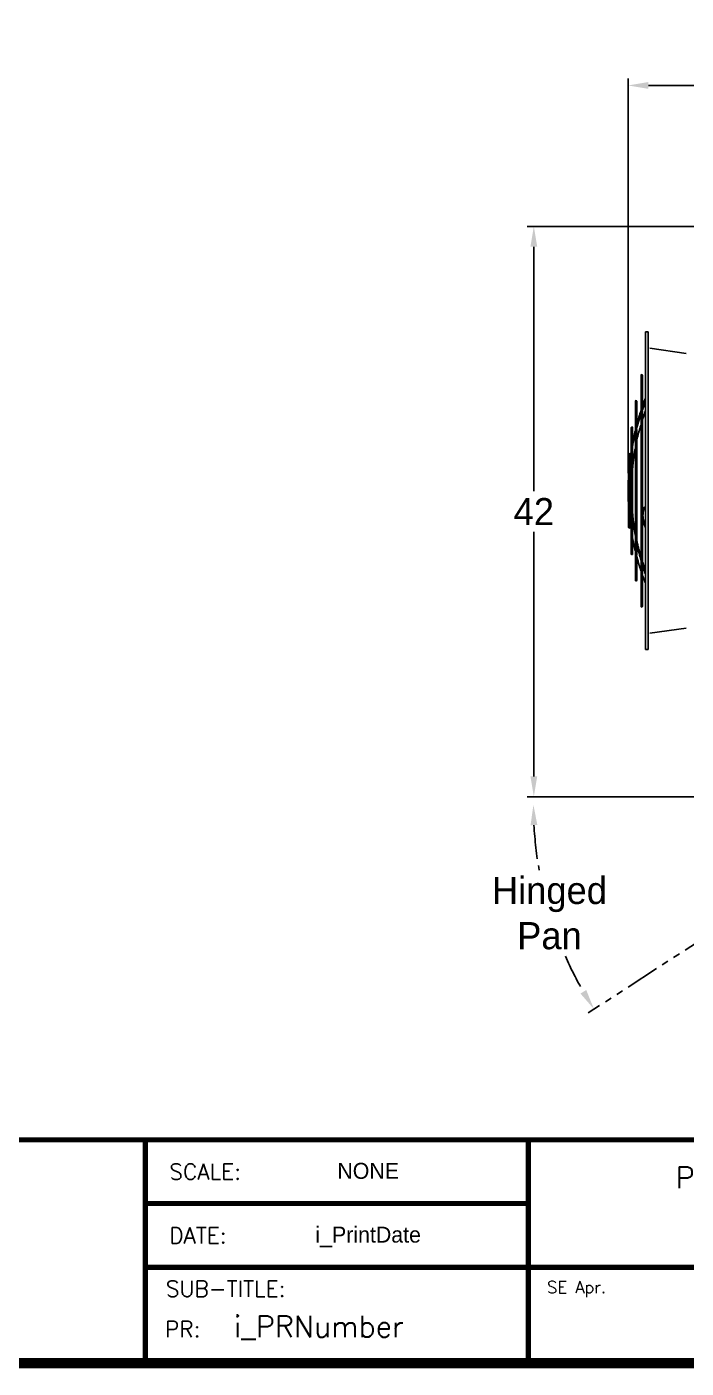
# Model space of a CAD drawing. Header units: inches. Extents: x 547 to 857, y -251 to -55.
# Drawn here: x 712.6 to 761.2, y -246.8 to -147.9 of the extents above; entities that cross this region are included whole.
import ezdxf
from ezdxf.enums import TextEntityAlignment as Align

# ---------------------------------------------------------------- set-up
doc = ezdxf.new("R2010")
doc.units = ezdxf.units.IN
doc.header["$MEASUREMENT"] = 0
doc.header["$PDSIZE"] = -1
doc.linetypes.add('PHANTOM', pattern=[0.5, 0.25, -0.05, 0.05, -0.05, 0.05, -0.05])
doc.layers.add('Hingeable', color=7, linetype='PHANTOM')
doc.styles.add('SIMPLEX', font='SIMPLEX')
doc.dimstyles.new('RAE Solutions', dxfattribs={"dimtxt": 2, "dimasz": 1.5, "dimexe": 0.5, "dimexo": 0.5, "dimgap": 0.5, "dimtad": 0, "dimtih": 1, "dimtoh": 1, "dimdec": 3, "dimrnd": 0.125, "dimzin": 1, "dimdsep": 46, "dimlunit": 5, "dimtxsty": 'Standard', "dimcen": 0.09, "dimadec": 0, "dimazin": 0, "dimtfac": 1, "dimtdec": 3, "dimtofl": 0, "dimtmove": 0, "dimatfit": 3, "dimfxl": 1, "dimtolj": 1, "dimtzin": 1, "dimarcsym": 0})

# ---------------------------------------------------------------- blocks, each defined once
blk = doc.blocks.new('*D18')
at = {"color": 0, "linetype": 'Continuous', "lineweight": -2}
for p, q in [((756.906, -180.79), (756.906, -151.691)), ((758.406, -152.191), (767.536, -152.191)), ((782.999, -152.191), (773.869, -152.191)), ((784.499, -202.436), (784.499, -151.691))]:
    blk.add_line(p, q, dxfattribs=at)
at = {"color": 0, "linetype": 'Continuous'}
for points in [[(758.406, -151.941), (758.406, -152.441), (756.906, -152.191)], [(782.999, -151.941), (782.999, -152.441), (784.499, -152.191)]]:
    blk.add_solid(points, dxfattribs=at)
at = {"layer": 'Defpoints', "color": 0, "linetype": 'Continuous'}
for p in [(756.906, -152.191), (756.906, -181.29), (784.499, -202.936)]:
    blk.add_point(p, dxfattribs=at)
at = {"color": 0, "linetype": 'Continuous', "lineweight": 25, "insert": (770.703, -152.191), "char_height": 2, "attachment_point": 5}
blk.add_mtext('\\A1;27{\\H1x;\\S5/8;}', dxfattribs=at)
blk = doc.blocks.new('*D19')
at = {"color": 0, "linetype": 'Continuous', "lineweight": -2}
for p, q in [((763.957, -162.583), (749.464, -162.583)), ((749.964, -164.083), (749.964, -182.111)), ((749.964, -203.139), (749.964, -185.111)), ((764.89, -204.639), (749.464, -204.639))]:
    blk.add_line(p, q, dxfattribs=at)
at = {"color": 0, "linetype": 'Continuous'}
for points in [[(749.714, -164.083), (750.214, -164.083), (749.964, -162.583)], [(749.714, -203.139), (750.214, -203.139), (749.964, -204.639)]]:
    blk.add_solid(points, dxfattribs=at)
at = {"layer": 'Defpoints', "color": 0, "linetype": 'Continuous'}
for p in [(764.457, -162.583), (749.964, -204.639), (765.39, -204.639)]:
    blk.add_point(p, dxfattribs=at)
at = {"color": 0, "linetype": 'Continuous', "lineweight": 25, "insert": (749.964, -183.611), "char_height": 2, "attachment_point": 5}
blk.add_mtext('\\A1;42', dxfattribs=at)

msp = doc.modelspace()

# ---------------------------------------------------------------- linework, layer by layer
at = {"linetype": 'Continuous', "lineweight": 25}
for p, q in [((758.3816, -170.3647), (758.2054, -170.3678)), ((758.3895, -170.8175), (758.3816, -170.3647)), ((758.3816, -170.3647), (758.3816, -193.7899)), ((761.1894, -171.9457), (758.5022, -171.5681)), ((757.8679, -173.5562), (757.8679, -190.5985)), ((757.9663, -176.128), (757.9663, -173.5562)), ((757.4466, -175.4788), (757.4466, -188.6759)), ((757.5451, -177.4409), (757.5451, -175.4788)), ((757.9663, -188.1932), (757.9663, -176.2363)), ((757.139, -177.4228), (757.139, -186.7319)), ((757.2374, -178.7549), (757.2374, -177.4228)), ((757.5451, -186.8029), (757.5451, -177.5655)), ((757.2374, -185.3973), (757.2374, -178.9087)), ((756.9461, -179.3816), (756.9461, -184.7731)), ((757.0445, -180.0517), (757.0445, -179.3816)), ((757.0445, -183.9809), (757.0445, -180.2622)), ((756.9456, -181.2899), (756.9063, -181.2899)), ((756.9063, -181.2899), (756.9063, -182.8647)), ((756.9456, -181.2899), (756.9456, -182.8647)), ((756.9063, -182.8647), (756.9456, -182.8647)), ((757.0445, -184.7731), (757.0445, -184.2125)), ((758.0398, -184.4065), (758.2055, -184.8165)), ((758.0919, -184.3458), (758.2055, -184.627)), ((757.2374, -186.7319), (757.2374, -185.5506)), ((758.2029, -185.0658), (758.2055, -185.0658)), ((758.203, -185.082), (758.2055, -185.082)), ((757.5451, -188.6759), (757.5451, -186.9264)), ((757.9663, -190.5985), (757.9663, -188.3028)), ((758.5022, -192.5866), (761.1894, -192.209)), ((758.2054, -193.7869), (758.3816, -193.7899)), ((758.3816, -193.7899), (758.3895, -193.3372))]:
    msp.add_line(p, q, dxfattribs=at)
for p, q in [((721.3364, -229.9283), (815.4134, -229.9283)), ((721.3364, -246.3918), (721.3364, -229.9283)), ((749.5595, -229.9283), (749.5595, -246.3918)), ((749.5595, -234.6321), (721.3364, -234.6321)), ((815.4134, -239.336), (721.3364, -239.336))]:
    msp.add_line(p, q)
for points, const_width in [([(551.9978, -246.3918), (853.0442, -246.3918), (853.0442, -58.2378), (551.9978, -58.2378), (551.9978, -246.3918)], 0.7526), ([(853.0442, -229.9283), (627.2594, -229.9283), (627.2594, -246.3918)], 0.3763), ([(721.3364, -229.9283), (721.3364, -246.3918)], 0.3763), ([(749.5595, -229.9283), (749.5595, -246.3918)], 0.3763), ([(749.5595, -234.6321), (721.3364, -234.6321)], 0.3763), ([(815.4134, -239.336), (721.3364, -239.336)], 0.3763)]:
    msp.add_lwpolyline(points, dxfattribs=dict(const_width=const_width))
for centre, start, end in [((757.9171, -173.5562), 0, 180), ((757.4958, -175.4788), 0, 180), ((757.1882, -177.4228), 0, 180), ((756.9953, -179.3816), 0, 180), ((756.9953, -184.7731), 180, 0), ((757.1882, -186.7319), 180, 360), ((757.4958, -188.6759), 180, 0), ((757.9171, -190.5985), 180, 360)]:
    msp.add_arc(centre, 0.0492, start, end, dxfattribs=at)
for points, knots in [([(758.2055, -170.3678), (758.2055, -170.3726), (758.2055, -170.3823), (758.2055, -170.4603), (758.2055, -170.5845), (758.2055, -170.7588), (758.2055, -170.9813), (758.2055, -171.2514), (758.2055, -171.5679), (758.2055, -171.9294), (758.2055, -172.3343), (758.2055, -172.7809), (758.2055, -173.2674), (758.2055, -173.7915), (758.2055, -174.3512), (758.2055, -174.9439), (758.2055, -175.5672), (758.2055, -176.2184), (758.2055, -176.8947), (758.2055, -177.5931), (758.2055, -178.3108), (758.2055, -179.0445), (758.2055, -179.7913), (758.2055, -180.5479), (758.2055, -181.311), (758.2055, -181.8219), (758.2055, -182.0773)], [0, 0, 0, 0, 0.0416667, 0.0833333, 0.1250001, 0.1666666, 0.2083335, 0.2500001, 0.2916667, 0.3333333, 0.3750001, 0.4166667, 0.4583334, 0.5000001, 0.5416668, 0.5833334, 0.625, 0.6666668, 0.7083333, 0.75, 0.7916667, 0.8333334, 0.875, 0.9166667, 0.9583333, 1, 1, 1, 1]), ([(758.3936, -171.0537), (758.393, -171.0229), (758.3919, -170.9611), (758.3906, -170.883), (758.3897, -170.8282), (758.3895, -170.8211), (758.3895, -170.8175)], [0, 0, 0, 0, 0.2489834, 0.499349, 0.7496812, 1, 1, 1, 1]), ([(757.9555, -176.1689), (757.9982, -176.0532), (758.078, -175.8374), (758.1651, -175.6228), (758.2055, -175.5233)], [0, 0, 0, 0, 0.5359086, 1, 1, 1, 1]), ([(758.2055, -175.5139), (758.1792, -175.5778), (758.1002, -175.7696), (758.0192, -175.9811), (757.9668, -176.129), (757.9602, -176.1476)], [0, 0, 0, 0, 0.303779, 0.9120459, 1, 1, 1, 1]), ([(758.2055, -175.211), (758.1839, -175.2657), (758.11, -175.4526), (758.0308, -175.6682), (757.9758, -175.8295), (757.9663, -175.8574)], [0, 0, 0, 0, 0.255167, 0.8714285, 1, 1, 1, 1]), ([(757.5323, -177.4957), (757.5623, -177.3889), (757.625, -177.1654), (757.7245, -176.8444), (757.8065, -176.5919), (757.8545, -176.4558), (757.8679, -176.4176)], [0, 0, 0, 0, 0.29602165, 0.61905663, 0.89294673, 1, 1, 1, 1]), ([(757.8679, -176.4073), (757.8632, -176.4204), (757.8202, -176.5412), (757.7497, -176.7579), (757.6589, -177.0478), (757.5895, -177.2827), (757.5512, -177.4222), (757.5366, -177.4752)], [0, 0, 0, 0, 0.0373263, 0.3415893, 0.6100755, 0.8518793, 1, 1, 1, 1]), ([(757.8679, -176.145), (757.8675, -176.1462), (757.8275, -176.2632), (757.7575, -176.4876), (757.661, -176.8089), (757.5916, -177.0541), (757.5555, -177.1926), (757.5451, -177.2327)], [0, 0, 0, 0, 0.0033171, 0.3252528, 0.6200068, 0.8899558, 1, 1, 1, 1]), ([(757.9555, -176.1689), (757.9559, -176.163), (757.9564, -176.154), (757.9592, -176.1492), (757.9601, -176.1476)], [0, 0, 0, 0, 0.6571768, 1, 1, 1, 1]), ([(757.9663, -176.2376), (757.9663, -176.237), (757.9666, -176.2325), (757.9652, -176.2229), (757.9617, -176.2071), (757.9568, -176.1881), (757.956, -176.1758), (757.9555, -176.1689)], [0, 0, 0, 0, 0.0277321, 0.2009316, 0.3724423, 0.6544076, 1, 1, 1, 1]), ([(757.9663, -176.857), (757.9737, -176.8336), (758.0142, -176.7045), (758.0929, -176.4729), (758.1682, -176.2655), (758.2055, -176.1628)], [0, 0, 0, 0, 0.1009105, 0.5551025, 1, 1, 1, 1]), ([(757.2227, -178.8374), (757.243, -178.732), (757.2859, -178.51), (757.3572, -178.1886), (757.4117, -177.9556), (757.4422, -177.8392), (757.4466, -177.8223)], [0, 0, 0, 0, 0.3104915, 0.6542957, 0.9499074, 1, 1, 1, 1]), ([(757.4466, -177.8167), (757.4307, -177.8801), (757.3965, -178.0164), (757.3499, -178.2179), (757.3068, -178.4137), (757.2708, -178.5875), (757.2445, -178.7202), (757.2305, -178.7952), (757.2261, -178.8191)], [0, 0, 0, 0, 0.1903701, 0.40937326, 0.60375977, 0.7761163, 0.92880943, 1, 1, 1, 1]), ([(757.4466, -177.6212), (757.442, -177.6402), (757.4168, -177.7422), (757.3762, -177.9213), (757.3261, -178.1527), (757.2799, -178.3795), (757.252, -178.5297), (757.2374, -178.6085)], [0, 0, 0, 0, 0.0577946, 0.3112723, 0.5451857, 0.7611204, 1, 1, 1, 1]), ([(757.5363, -177.4751), (757.5363, -177.4752), (757.534, -177.4781), (757.5325, -177.4865), (757.5324, -177.4944), (757.5323, -177.4957)], [0, 0, 0, 0, 0.0124511, 0.8342639, 1, 1, 1, 1]), ([(757.5323, -177.4957), (757.5328, -177.502), (757.5336, -177.5138), (757.5386, -177.5323), (757.5429, -177.5478), (757.5447, -177.5581), (757.5452, -177.5654), (757.5447, -177.5684), (757.5444, -177.5701)], [0, 0, 0, 0, 0.2925929, 0.5469802, 0.7222755, 0.855545, 0.9202618, 1, 1, 1, 1]), ([(757.5451, -178.426), (757.5593, -178.3606), (757.5872, -178.2325), (757.6337, -178.0361), (757.6848, -177.8302), (757.7441, -177.6045), (757.8053, -177.3836), (757.8489, -177.2378), (757.8679, -177.1742)], [0, 0, 0, 0, 0.1559964, 0.3057277, 0.4694364, 0.6487845, 0.8468715, 1, 1, 1, 1]), ([(757.2265, -178.8192), (757.2253, -178.8217), (757.223, -178.8266), (757.2228, -178.8339), (757.2227, -178.8374)], [0, 0, 0, 0, 0.5217173, 1, 1, 1, 1]), ([(757.2227, -178.8374), (757.2232, -178.8437), (757.224, -178.8555), (757.2294, -178.8738), (757.2343, -178.8892), (757.2368, -178.9004), (757.2377, -178.9082), (757.2371, -178.9114), (757.2368, -178.9128)], [0, 0, 0, 0, 0.2854517, 0.5338087, 0.7052317, 0.8376832, 0.9320901, 1, 1, 1, 1]), ([(757.2374, -180.4666), (757.2423, -180.4112), (757.2538, -180.2795), (757.275, -180.0756), (757.3002, -179.8609), (757.3259, -179.6645), (757.3491, -179.5019), (757.3704, -179.3613), (757.3917, -179.2281), (757.4171, -179.0774), (757.4364, -178.9709), (757.4466, -178.9148)], [0, 0, 0, 0, 0.1068261, 0.253864, 0.3932649, 0.5213059, 0.6332716, 0.7078535, 0.7934048, 0.8912407, 1, 1, 1, 1]), ([(757.0277, -180.1893), (757.0345, -180.1243), (757.0488, -179.9881), (757.0747, -179.7735), (757.1042, -179.5567), (757.1261, -179.405), (757.138, -179.3317), (757.139, -179.3255)], [0, 0, 0, 0, 0.2252464, 0.4725727, 0.7448135, 0.9783224, 1, 1, 1, 1]), ([(757.139, -179.2035), (757.1332, -179.2425), (757.1183, -179.3423), (757.0974, -179.4973), (757.0765, -179.6635), (757.0591, -179.8116), (757.0491, -179.9047), (757.0445, -179.9475)], [0, 0, 0, 0, 0.1574639, 0.4029128, 0.6253444, 0.827401, 1, 1, 1, 1]), ([(757.4226, -179.0486), (757.4089, -179.1285), (757.3818, -179.2869), (757.3441, -179.5362), (757.31, -179.787), (757.2807, -180.0321), (757.2579, -180.2523), (757.2439, -180.3994), (757.2381, -180.4734), (757.2374, -180.4817)], [0, 0, 0, 0, 0.1676245, 0.3325753, 0.5226248, 0.6926811, 0.8453356, 0.9826751, 1, 1, 1, 1]), ([(757.0277, -180.1893), (757.0281, -180.1956), (757.0291, -180.2074), (757.0348, -180.2255), (757.0402, -180.2409), (757.0435, -180.2528), (757.0449, -180.2609), (757.0443, -180.2639), (757.0442, -180.2646)], [0, 0, 0, 0, 0.2834762, 0.5309649, 0.702469, 0.8350715, 0.9605747, 1, 1, 1, 1]), ([(756.9456, -181.8053), (756.9457, -181.7877), (756.9457, -181.7506), (756.9459, -181.7136), (756.9461, -181.6939), (756.9461, -181.6938)], [0, 0, 0, 0, 0.4736372, 0.9975737, 1, 1, 1, 1]), ([(757.0445, -181.8889), (757.0554, -181.8898), (757.0795, -181.8918), (757.1135, -181.8848), (757.1314, -181.8744), (757.139, -181.87)], [0, 0, 0, 0, 0.3232549, 0.7134607, 1, 1, 1, 1]), ([(756.9461, -182.4734), (756.946, -182.4581), (756.9457, -182.421), (756.9457, -182.3839), (756.9456, -182.362)], [0, 0, 0, 0, 0.411075, 1, 1, 1, 1]), ([(757.0445, -182.2658), (757.0554, -182.2649), (757.0795, -182.2629), (757.1135, -182.2699), (757.1314, -182.2803), (757.139, -182.2847)], [0, 0, 0, 0, 0.3232532, 0.7134638, 1, 1, 1, 1]), ([(757.139, -182.3005), (757.1349, -182.2978), (757.1214, -182.2886), (757.0901, -182.2816), (757.0609, -182.2785), (757.0464, -182.2816), (757.0445, -182.282)], [0, 0, 0, 0, 0.1653465, 0.553645, 0.9418226, 1, 1, 1, 1]), ([(758.2055, -182.0773), (758.2055, -182.3328), (758.2055, -182.8437), (758.2055, -183.6068), (758.2055, -184.3634), (758.2055, -185.1102), (758.2055, -185.8439), (758.2055, -186.5616), (758.2055, -187.26), (758.2055, -187.9363), (758.2055, -188.5875), (758.2055, -189.2107), (758.2055, -189.8035), (758.2055, -190.3631), (758.2055, -190.8873), (758.2055, -191.3738), (758.2055, -191.8204), (758.2055, -192.2253), (758.2055, -192.5868), (758.2055, -192.9033), (758.2055, -193.1734), (758.2055, -193.3959), (758.2055, -193.5702), (758.2055, -193.6944), (758.2055, -193.7724), (758.2055, -193.782), (758.2055, -193.7869)], [0, 0, 0, 0, 0.0416667, 0.0833333, 0.125, 0.1666666, 0.2083333, 0.25, 0.2916667, 0.3333332, 0.375, 0.4166666, 0.4583332, 0.4999999, 0.5416666, 0.5833333, 0.6249999, 0.6666667, 0.7083333, 0.7499999, 0.7916665, 0.8333334, 0.8749999, 0.9166667, 0.9583333, 1, 1, 1, 1]), ([(757.4466, -185.2373), (757.4396, -185.1997), (757.4164, -185.0763), (757.3831, -184.874), (757.344, -184.6184), (757.31, -184.3677), (757.2807, -184.1225), (757.2579, -183.9024), (757.2439, -183.7553), (757.2381, -183.6812), (757.2374, -183.6729)], [0, 0, 0, 0, 0.0722353, 0.2376766, 0.3887439, 0.5628004, 0.7185449, 0.8583521, 0.9841316, 1, 1, 1, 1]), ([(757.2374, -183.744), (757.2403, -183.781), (757.2486, -183.8883), (757.2661, -184.0736), (757.2907, -184.3086), (757.322, -184.57), (757.3582, -184.8373), (757.3991, -185.1089), (757.4289, -185.2836), (757.4444, -185.3746)], [0, 0, 0, 0, 0.0678585, 0.1969155, 0.3401745, 0.499577, 0.6775491, 0.832156, 1, 1, 1, 1]), ([(757.4466, -185.3876), (757.4356, -185.3244), (757.4116, -185.1876), (757.3795, -184.9842), (757.3502, -184.7838), (757.3257, -184.6025), (757.3051, -184.4381), (757.2877, -184.2888), (757.2699, -184.1227), (757.2529, -183.9498), (757.2422, -183.8221), (757.2374, -183.7657)], [0, 0, 0, 0, 0.1173263, 0.2537856, 0.3769384, 0.4882944, 0.5892056, 0.6808731, 0.7643262, 0.8959794, 1, 1, 1, 1]), ([(758.2055, -183.1796), (758.1907, -183.196), (758.1398, -183.2524), (758.0834, -183.3528), (758.0287, -183.4753), (757.9892, -183.5955), (757.9741, -183.6818), (757.9663, -183.7264)], [0, 0, 0, 0, 0.1082397, 0.3730702, 0.5642306, 0.7745302, 1, 1, 1, 1]), ([(758.2064, -183.2343), (758.1961, -183.248), (758.1428, -183.3195), (758.0741, -183.4694), (758.0168, -183.6835), (758.0005, -183.9085), (758.0204, -184.1337), (758.0682, -184.2756), (758.0919, -184.3458)], [0, 0, 0, 0, 0.04376951, 0.22810849, 0.41944523, 0.61460412, 0.80947811, 1, 1, 1, 1]), ([(757.0439, -183.9762), (757.044, -183.9764), (757.0445, -183.9776), (757.0446, -183.9825), (757.0437, -183.9906), (757.0401, -184.0031), (757.0346, -184.0188), (757.0289, -184.0365), (757.0281, -184.0476), (757.0277, -184.0531)], [0, 0, 0, 0, 0.0165586, 0.0751238, 0.1995721, 0.3231952, 0.4968969, 0.7489667, 1, 1, 1, 1]), ([(757.139, -184.954), (757.1322, -184.9095), (757.1126, -184.7802), (757.0838, -184.5607), (757.0531, -184.3049), (757.0358, -184.1339), (757.0277, -184.0531)], [0, 0, 0, 0, 0.148459, 0.4313259, 0.7313825, 1, 1, 1, 1]), ([(757.9663, -184.1213), (757.9709, -184.1555), (757.9837, -184.2531), (758.0177, -184.3461), (758.0398, -184.4065)], [0, 0, 0, 0, 0.3503317, 1, 1, 1, 1]), ([(758.0919, -184.3458), (758.0778, -184.3562), (758.0497, -184.3769), (758.0346, -184.398), (758.0413, -184.4037), (758.0429, -184.4051)], [0, 0, 0, 0, 0.4309441, 0.8618655, 1, 1, 1, 1]), ([(758.2055, -184.2887), (758.1867, -184.2964), (758.1439, -184.314), (758.1106, -184.3343), (758.0919, -184.3458)], [0, 0, 0, 0, 0.43672191, 1, 1, 1, 1]), ([(757.2372, -185.3951), (757.2373, -185.3959), (757.2378, -185.3997), (757.2364, -185.4084), (757.2329, -185.4217), (757.2274, -185.4388), (757.2233, -185.4548), (757.2229, -185.4643), (757.2227, -185.4678)], [0, 0, 0, 0, 0.0383828, 0.1789658, 0.3184341, 0.5249678, 0.8280401, 1, 1, 1, 1]), ([(757.2227, -185.4678), (757.223, -185.4736), (757.2234, -185.4809), (757.226, -185.4847), (757.2266, -185.4855)], [0, 0, 0, 0, 0.7937559, 1, 1, 1, 1]), ([(757.4466, -186.5317), (757.4462, -186.53), (757.4232, -186.4383), (757.3831, -186.262), (757.3245, -185.9947), (757.2712, -185.7319), (757.2384, -185.5535), (757.2227, -185.4678)], [0, 0, 0, 0, 0.0047443, 0.2597356, 0.4981117, 0.759093, 1, 1, 1, 1]), ([(757.277, -185.7561), (757.2787, -185.7649), (757.2924, -185.8383), (757.3219, -185.9808), (757.3663, -186.1889), (757.4081, -186.3746), (757.4364, -186.491), (757.4466, -186.5332)], [0, 0, 0, 0, 0.03409715, 0.28238966, 0.54940533, 0.83660256, 1, 1, 1, 1]), ([(757.8679, -186.9813), (757.846, -186.9074), (757.8013, -186.7568), (757.7405, -186.5364), (757.6807, -186.3086), (757.6256, -186.0853), (757.5795, -185.8882), (757.5545, -185.7724), (757.5451, -185.7291)], [0, 0, 0, 0, 0.1779015, 0.3623726, 0.5292031, 0.7238525, 0.8965857, 1, 1, 1, 1]), ([(757.8679, -186.9872), (757.8589, -186.9578), (757.8194, -186.8286), (757.7577, -186.6065), (757.6839, -186.3272), (757.6127, -186.0386), (757.5693, -185.8423), (757.5451, -185.7327)], [0, 0, 0, 0, 0.0707605, 0.3108508, 0.5324431, 0.7390944, 1, 1, 1, 1]), ([(757.8679, -187.211), (757.8446, -187.1287), (757.7937, -186.9492), (757.7235, -186.6801), (757.6573, -186.4107), (757.6006, -186.1627), (757.5639, -185.9953), (757.5468, -185.9104), (757.5451, -185.9018)], [0, 0, 0, 0, 0.1894116, 0.4131643, 0.6178379, 0.8064076, 0.9804151, 1, 1, 1, 1]), ([(757.5444, -186.7981), (757.5447, -186.7994), (757.545, -186.8011), (757.5451, -186.8068), (757.5441, -186.8154), (757.5404, -186.83), (757.5351, -186.8483), (757.5325, -186.8626), (757.5324, -186.8704), (757.5323, -186.8718)], [0, 0, 0, 0, 0.0626359, 0.0808464, 0.2284578, 0.374751, 0.6034171, 0.9334713, 1, 1, 1, 1]), ([(757.5323, -186.8718), (757.5327, -186.8775), (757.5331, -186.8854), (757.5358, -186.8895), (757.5366, -186.8906)], [0, 0, 0, 0, 0.72019, 1, 1, 1, 1]), ([(757.8679, -187.9983), (757.8451, -187.9302), (757.7798, -187.7353), (757.6924, -187.4465), (757.6037, -187.139), (757.5556, -186.9587), (757.5323, -186.8718)], [0, 0, 0, 0, 0.1823629, 0.5219961, 0.7693991, 1, 1, 1, 1]), ([(757.5363, -186.8907), (757.5375, -186.8954), (757.5627, -186.9941), (757.6183, -187.1951), (757.7108, -187.5148), (757.7944, -187.7883), (757.8519, -187.9587), (757.8679, -188.0063)], [0, 0, 0, 0, 0.01248742, 0.26381282, 0.53893554, 0.87101825, 1, 1, 1, 1]), ([(758.2055, -187.9921), (758.2029, -187.9854), (758.1558, -187.862), (758.0766, -187.6311), (757.9996, -187.4066), (757.9664, -187.2994), (757.9663, -187.2993)], [0, 0, 0, 0, 0.0291692, 0.5376962, 0.9996794, 1, 1, 1, 1]), ([(758.2055, -188.0018), (758.2011, -187.9903), (758.1483, -187.8515), (758.068, -187.6194), (757.9964, -187.3981), (757.9663, -187.3053)], [0, 0, 0, 0, 0.0497233, 0.6014888, 1, 1, 1, 1]), ([(758.2055, -188.2691), (758.1652, -188.1526), (758.0853, -187.9213), (758.0069, -187.6791), (757.9694, -187.5533), (757.9663, -187.5432)], [0, 0, 0, 0, 0.4826528, 0.9584293, 1, 1, 1, 1]), ([(757.9555, -188.2601), (757.9559, -188.2541), (757.9567, -188.2427), (757.9613, -188.2244), (757.9651, -188.2082), (757.9668, -188.1961), (757.966, -188.1904), (757.9657, -188.1884)], [0, 0, 0, 0, 0.3034922, 0.5669848, 0.748414, 0.9157596, 1, 1, 1, 1]), ([(757.9599, -188.2797), (757.9592, -188.2786), (757.9564, -188.2747), (757.9559, -188.2662), (757.9555, -188.2601)], [0, 0, 0, 0, 0.27913509, 1, 1, 1, 1]), ([(758.2055, -188.9351), (758.1924, -188.9022), (758.1406, -188.7723), (758.0572, -188.5473), (757.989, -188.3548), (757.9555, -188.2601)], [0, 0, 0, 0, 0.1467944, 0.5805619, 1, 1, 1, 1]), ([(757.9597, -188.2798), (758.0087, -188.4194), (758.0867, -188.6412), (758.1734, -188.8613), (758.2055, -188.9429)], [0, 0, 0, 0, 0.6294565, 1, 1, 1, 1]), ([(758.3895, -193.3372), (758.3895, -193.3336), (758.3897, -193.3265), (758.3906, -193.2717), (758.3919, -193.1936), (758.393, -193.1318), (758.3936, -193.101)], [0, 0, 0, 0, 0.2503188, 0.500651, 0.7510166, 1, 1, 1, 1]), ([(758.3936, -193.101), (758.3941, -193.0697), (758.3952, -193.0074), (758.3966, -192.9294), (758.3975, -192.8753), (758.3977, -192.8683), (758.3977, -192.8647)], [0, 0, 0, 0, 0.2527702, 0.50295, 0.7513855, 1, 1, 1, 1])]:
    msp.add_open_spline(points, degree=3, knots=knots, dxfattribs=at)
at = {"layer": 'Hingeable', "linetype": 'PHANTOM', "ltscale": 10}
msp.add_line((767.4012, -211.8667), (753.9772, -220.568), dxfattribs=at)
for start, end in [(183.106998, 190.055942), (203.799761, 209.893002)]:
    msp.add_arc((777.5981, -205.2284), 27.6647, start, end, dxfattribs=at)
for points in [[(749.7241, -206.7346), (750.2239, -206.7211), (749.9334, -205.2284)], [(753.8272, -218.8856), (753.4007, -219.1464), (754.3965, -220.2957)]]:
    msp.add_solid(points, dxfattribs=at)

# ---------------------------------------------------------------- texts
at = {"style": 'SIMPLEX'}
for s, height, p in [('SCALE:', 1.17596, (723.1003, -232.8682)), ('DATE:', 1.17596, (723.1003, -237.5721)), ('SUB-TITLE:', 1.17596, (722.8455, -241.4999)), ('i_PRNumber', 1.56168, (727.8663, -244.4738))]:
    msp.add_text(s, height=height, dxfattribs=at).set_placement(p)
for s, height, p in [('NONE', 1.17596, (737.7562, -232.8061)), ('i_PrintDate', 1.175963, (737.7562, -237.5099))]:
    msp.add_text(s, height=height).set_placement(p, align=Align.CENTER)
msp.add_text('PROJECT NAME:', height=1.561678, dxfattribs=at).set_placement((768.6111, -233.4953), align=Align.CENTER)
at = {"lineweight": 30, "style": 'SIMPLEX'}
msp.add_text('SE Apr.', height=0.88197, dxfattribs=at).set_placement((750.9411, -241.2369))
at = {"style": 'SIMPLEX'}
msp.add_text('PR:', height=1.17596, dxfattribs=at).set_placement((725.404, -244.4738), align=Align.RIGHT)
at = {"layer": 'Hingeable', "linetype": 'PHANTOM', "ltscale": 10, "insert": (751.1145, -213.2256), "char_height": 2, "width": 4.666667, "attachment_point": 5}
msp.add_mtext('\\A1;Hinged Pan', dxfattribs=at)

# ---------------------------------------------------------------- dimensions: what is measured, and where the dimension line sits
at = {"linetype": 'Continuous', "lineweight": 25}
dim = msp.add_linear_dim(base=(756.9063, -152.1909), p1=(784.4992, -202.9362), p2=(756.9063, -181.2899), dimstyle='RAE Solutions', dxfattribs=at)
dim.commit()
dim.dimension.update_dxf_attribs({"geometry": '*D18', "text_midpoint": (770.7028, -152.1909)})
dim = msp.add_linear_dim(base=(749.9641008492, -204.6392182638), p1=(764.4574531882, -162.5827182907), p2=(765.3904536101, -204.6392182638), angle=90, dimstyle='RAE Solutions', dxfattribs=at)
dim.commit()
dim.dimension.update_dxf_attribs({"geometry": '*D19', "text_midpoint": (749.9641008492, -183.6109682773)})

doc.saveas('drawing.dxf')
